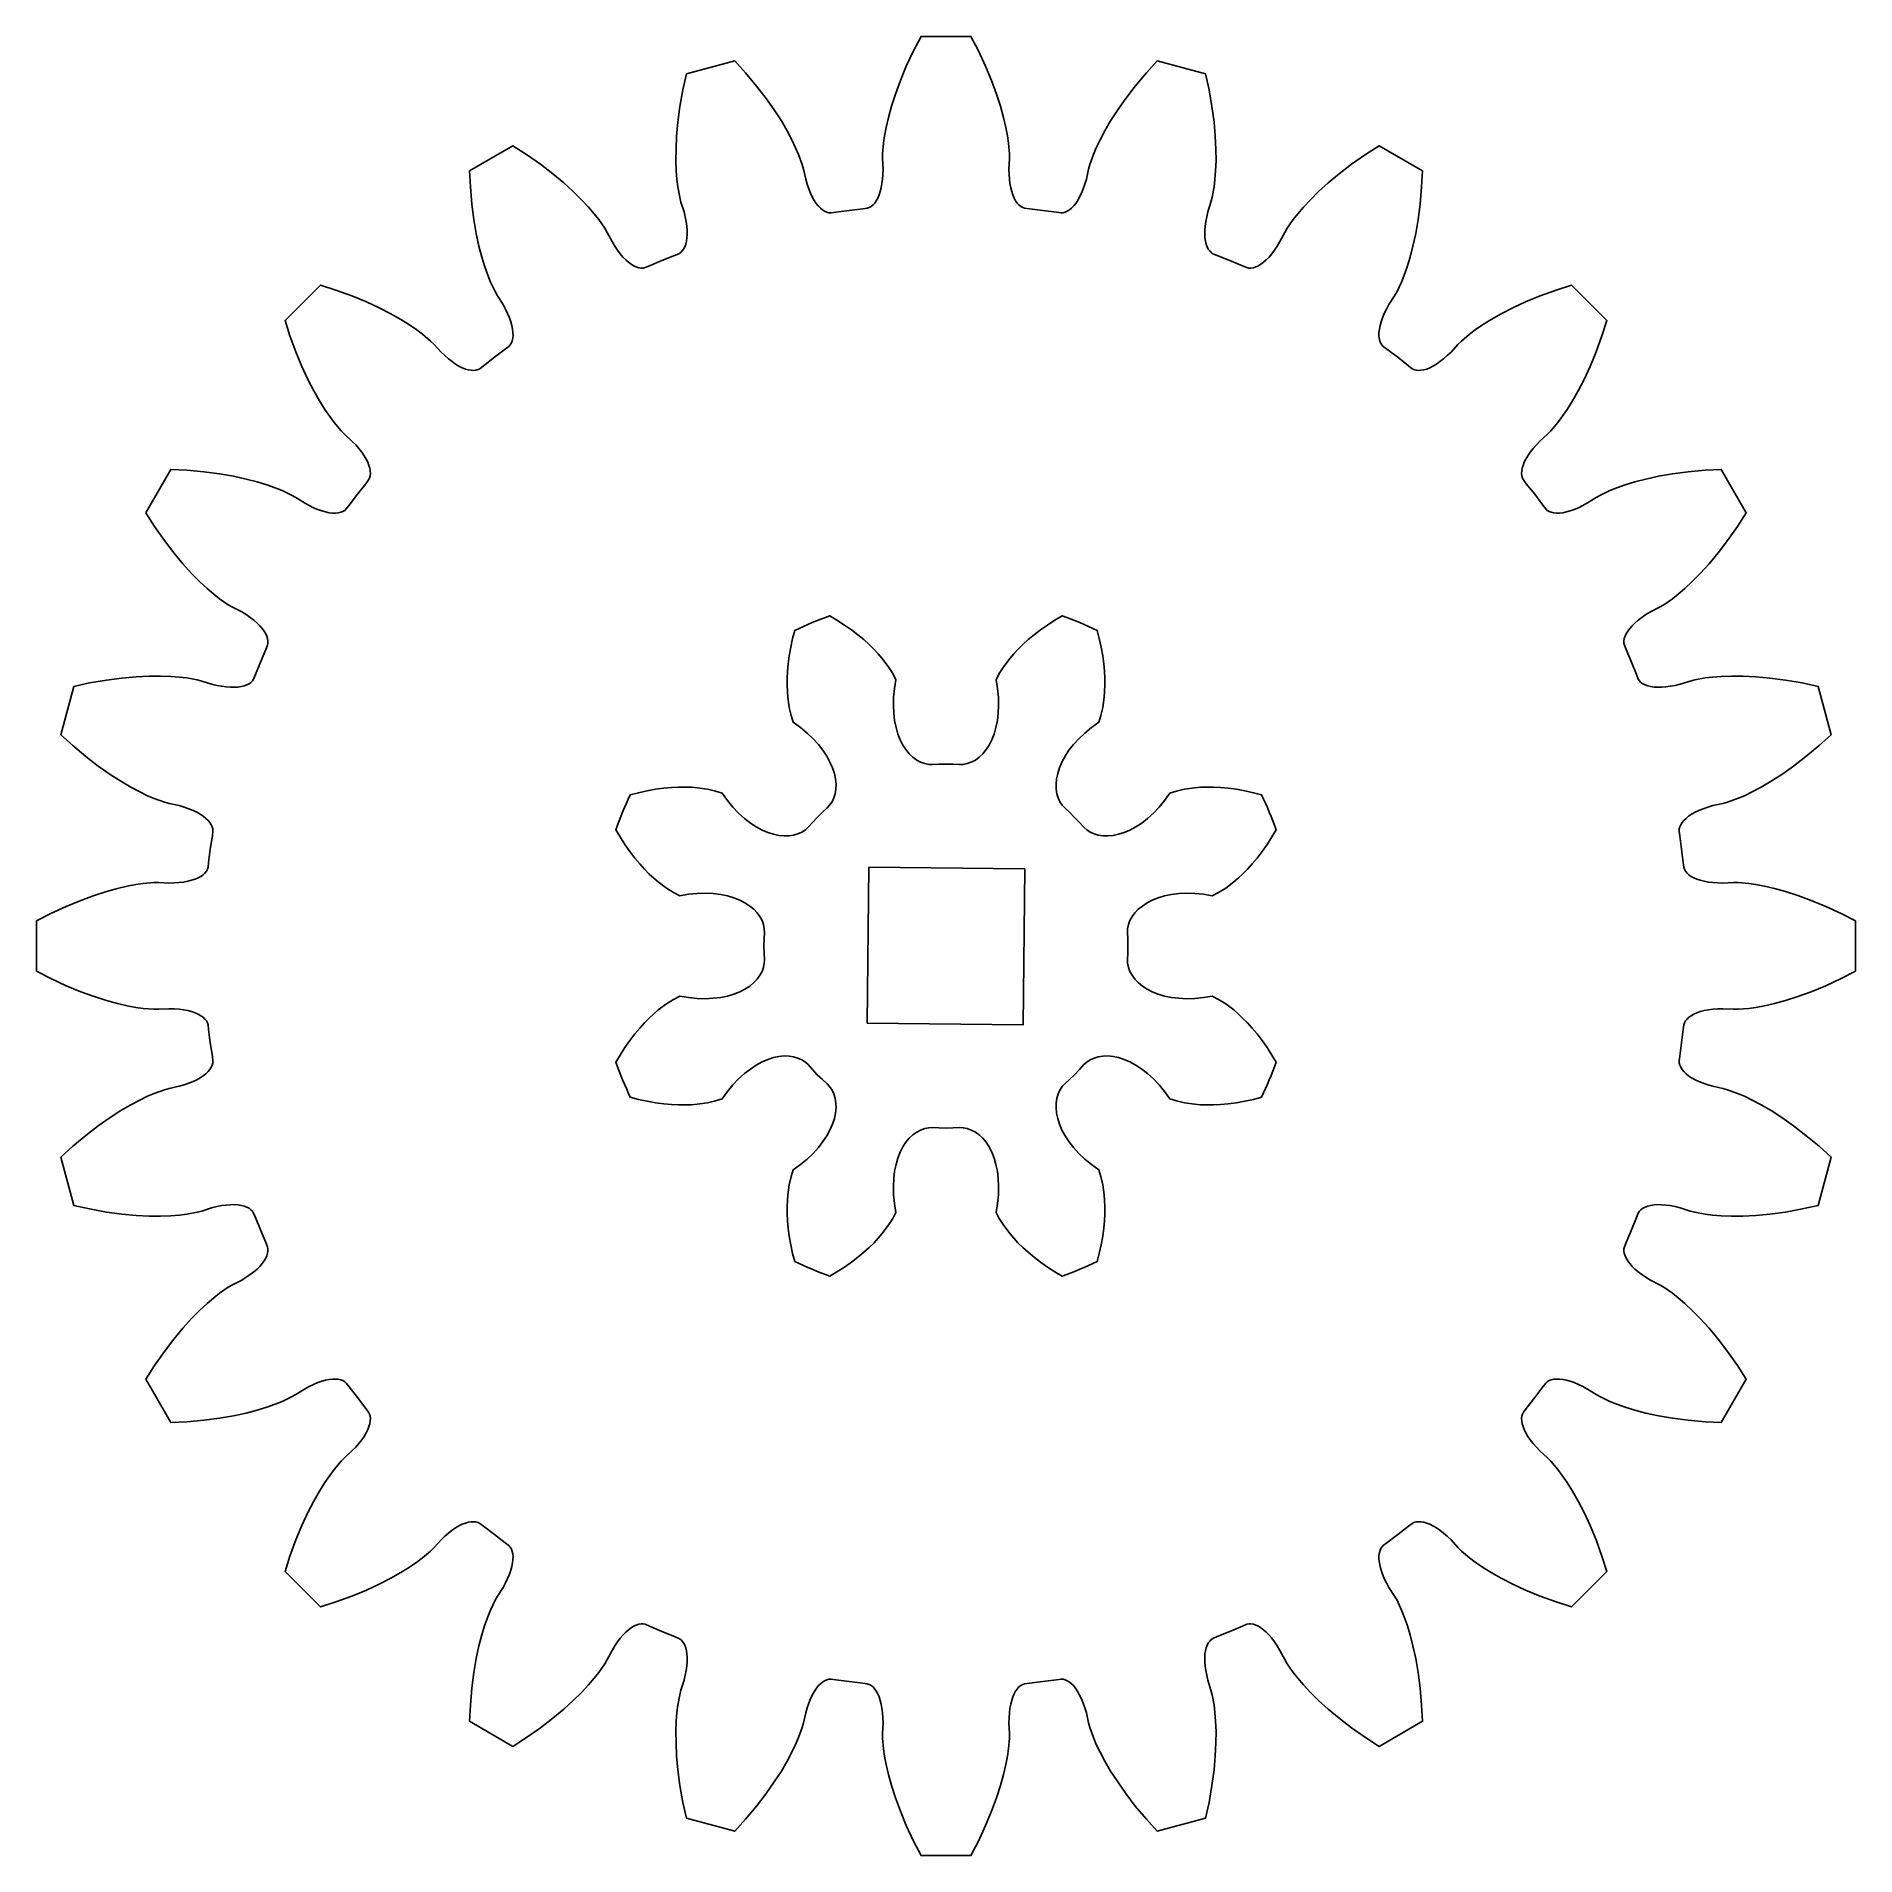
# Model space of a CAD drawing. Extents: x -51 to 57, y 3 to 111.
import ezdxf

# ---------------------------------------------------------------- set-up
doc = ezdxf.new("R2010")
doc.units = 0
doc.header["$MEASUREMENT"] = 0
doc.layers.get('0').update_dxf_attribs({"linetype": 'CONTINUOUS'})
doc.layers.add('layer0', color=7, linetype='CONTINUOUS')

msp = doc.modelspace()

# ---------------------------------------------------------------- linework, layer by layer
at = {"linetype": 'Continuous'}
msp.add_lwpolyline([(-1.52, 52.39), (7.78, 52.28), (7.88, 61.58), (-1.42, 61.69)], close=True, dxfattribs=at)
at = {"layer": 'layer0'}
msp.add_lwpolyline([(55.97, 69.59), (55.2, 72.47), (54.25, 72.68), (53.25, 72.85), (52.32, 72.97), (51.48, 73.05), (50.71, 73.09), (50.03, 73.09), (49.42, 73.07), (48.9, 73.03), (48.46, 72.98), (47.84, 72.87), (47.56, 72.79), (46.97, 72.61), (46.67, 72.53), (46.38, 72.48), (46.11, 72.44), (45.86, 72.42), (45.63, 72.42), (45.41, 72.43), (45.21, 72.46), (45.04, 72.5), (44.88, 72.56), (44.75, 72.63), (44.63, 72.71), (44.54, 72.81), (44.47, 72.91), (44.37, 73.17), (44.06, 73.92), (43.75, 74.67), (43.64, 74.93), (43.61, 75.05), (43.61, 75.18), (43.63, 75.32), (43.68, 75.46), (43.75, 75.61), (43.84, 75.77), (43.96, 75.93), (44.1, 76.09), (44.27, 76.25), (44.46, 76.42), (44.68, 76.58), (44.92, 76.75), (45.19, 76.91), (45.73, 77.19), (45.99, 77.34), (46.51, 77.7), (46.85, 77.97), (47.25, 78.31), (47.69, 78.72), (48.17, 79.21), (48.69, 79.78), (49.24, 80.43), (49.8, 81.17), (50.39, 82.01), (50.91, 82.82), (49.42, 85.41), (48.45, 85.36), (47.44, 85.27), (46.51, 85.15), (45.68, 85), (44.92, 84.84), (44.26, 84.67), (43.68, 84.49), (43.19, 84.32), (42.78, 84.16), (42.21, 83.88), (41.95, 83.74), (41.44, 83.41), (41.16, 83.26), (40.9, 83.13), (40.65, 83.02), (40.41, 82.94), (40.19, 82.88), (39.97, 82.83), (39.78, 82.81), (39.6, 82.81), (39.43, 82.82), (39.28, 82.86), (39.15, 82.91), (39.04, 82.97), (38.95, 83.06), (38.78, 83.28), (38.29, 83.93), (37.79, 84.56), (37.62, 84.79), (37.56, 84.9), (37.53, 85.02), (37.51, 85.16), (37.52, 85.32), (37.55, 85.48), (37.6, 85.65), (37.67, 85.84), (37.77, 86.03), (37.89, 86.23), (38.03, 86.44), (38.2, 86.66), (38.39, 86.88), (38.6, 87.1), (39.06, 87.52), (39.26, 87.72), (39.67, 88.21), (39.93, 88.56), (40.23, 88.99), (40.55, 89.5), (40.89, 90.1), (41.24, 90.78), (41.6, 91.55), (41.95, 92.42), (42.3, 93.37), (42.6, 94.29), (40.49, 96.41), (39.57, 96.11), (38.61, 95.76), (37.75, 95.41), (36.98, 95.05), (36.29, 94.7), (35.7, 94.36), (35.18, 94.04), (34.75, 93.74), (34.4, 93.48), (33.92, 93.07), (33.71, 92.86), (33.3, 92.41), (33.07, 92.2), (32.85, 92), (32.63, 91.84), (32.43, 91.69), (32.22, 91.57), (32.03, 91.48), (31.85, 91.4), (31.67, 91.35), (31.51, 91.33), (31.36, 91.32), (31.22, 91.33), (31.09, 91.37), (30.98, 91.42), (30.76, 91.6), (30.12, 92.1), (29.47, 92.58), (29.25, 92.75), (29.17, 92.85), (29.1, 92.96), (29.05, 93.09), (29.02, 93.24), (29, 93.4), (29, 93.58), (29.03, 93.78), (29.07, 93.99), (29.13, 94.22), (29.22, 94.46), (29.32, 94.71), (29.45, 94.97), (29.6, 95.25), (29.93, 95.76), (30.08, 96.02), (30.35, 96.59), (30.51, 97), (30.68, 97.49), (30.86, 98.07), (31.03, 98.73), (31.2, 99.48), (31.34, 100.32), (31.46, 101.24), (31.55, 102.26), (31.6, 103.22), (29.01, 104.72), (28.2, 104.2), (27.37, 103.61), (26.62, 103.04), (25.97, 102.5), (25.4, 101.98), (24.92, 101.5), (24.5, 101.06), (24.16, 100.66), (23.89, 100.32), (23.53, 99.8), (23.38, 99.54), (23.1, 99), (22.94, 98.73), (22.78, 98.49), (22.61, 98.27), (22.45, 98.08), (22.28, 97.91), (22.12, 97.77), (21.96, 97.65), (21.81, 97.56), (21.65, 97.49), (21.51, 97.44), (21.37, 97.42), (21.24, 97.42), (21.12, 97.45), (20.86, 97.56), (20.11, 97.87), (19.36, 98.18), (19.1, 98.28), (19, 98.35), (18.91, 98.44), (18.82, 98.55), (18.75, 98.69), (18.7, 98.85), (18.65, 99.02), (18.62, 99.22), (18.61, 99.43), (18.61, 99.67), (18.63, 99.92), (18.67, 100.19), (18.73, 100.48), (18.8, 100.78), (18.98, 101.36), (19.06, 101.65), (19.17, 102.27), (19.22, 102.71), (19.26, 103.22), (19.29, 103.83), (19.28, 104.52), (19.24, 105.29), (19.17, 106.13), (19.04, 107.06), (18.87, 108.06), (18.66, 109), (15.78, 109.78), (15.13, 109.06), (14.47, 108.28), (13.91, 107.54), (13.42, 106.85), (13, 106.2), (12.65, 105.61), (12.37, 105.07), (12.14, 104.6), (11.97, 104.2), (11.76, 103.6), (11.68, 103.32), (11.55, 102.72), (11.46, 102.42), (11.37, 102.15), (11.26, 101.89), (11.15, 101.67), (11.04, 101.46), (10.92, 101.28), (10.8, 101.13), (10.67, 101), (10.54, 100.89), (10.41, 100.81), (10.29, 100.75), (10.16, 100.72), (10.04, 100.71), (9.76, 100.75), (8.96, 100.86), (8.15, 100.96), (7.87, 101), (7.76, 101.04), (7.64, 101.1), (7.53, 101.19), (7.43, 101.3), (7.33, 101.44), (7.25, 101.59), (7.17, 101.78), (7.1, 101.98), (7.04, 102.21), (6.99, 102.46), (6.96, 102.73), (6.94, 103.02), (6.93, 103.33), (6.96, 103.94), (6.96, 104.24), (6.91, 104.87), (6.84, 105.3), (6.75, 105.81), (6.61, 106.41), (6.43, 107.07), (6.2, 107.8), (5.9, 108.6), (5.54, 109.46), (5.11, 110.38), (4.67, 111.24), (1.69, 111.24), (1.24, 110.38), (0.81, 109.46), (0.46, 108.6), (0.16, 107.8), (-0.07, 107.07), (-0.25, 106.41), (-0.39, 105.81), (-0.49, 105.3), (-0.55, 104.87), (-0.6, 104.24), (-0.6, 103.94), (-0.57, 103.33), (-0.58, 103.02), (-0.6, 102.73), (-0.64, 102.46), (-0.68, 102.21), (-0.74, 101.98), (-0.81, 101.78), (-0.89, 101.59), (-0.98, 101.44), (-1.07, 101.3), (-1.17, 101.19), (-1.28, 101.1), (-1.4, 101.04), (-1.52, 101), (-1.79, 100.96), (-2.6, 100.86), (-3.4, 100.75), (-3.68, 100.71), (-3.8, 100.72), (-3.93, 100.75), (-4.06, 100.81), (-4.18, 100.89), (-4.31, 101), (-4.44, 101.13), (-4.56, 101.28), (-4.68, 101.46), (-4.8, 101.67), (-4.9, 101.89), (-5.01, 102.15), (-5.1, 102.42), (-5.19, 102.72), (-5.32, 103.32), (-5.4, 103.6), (-5.61, 104.2), (-5.79, 104.6), (-6.01, 105.07), (-6.3, 105.61), (-6.64, 106.2), (-7.06, 106.85), (-7.55, 107.54), (-8.12, 108.28), (-8.77, 109.06), (-9.42, 109.78), (-12.3, 109), (-12.51, 108.06), (-12.69, 107.06), (-12.81, 106.13), (-12.89, 105.29), (-12.92, 104.52), (-12.93, 103.83), (-12.91, 103.22), (-12.87, 102.71), (-12.81, 102.27), (-12.7, 101.65), (-12.63, 101.36), (-12.44, 100.78), (-12.37, 100.48), (-12.31, 100.19), (-12.27, 99.92), (-12.25, 99.67), (-12.25, 99.43), (-12.27, 99.22), (-12.29, 99.02), (-12.34, 98.85), (-12.4, 98.69), (-12.47, 98.55), (-12.55, 98.44), (-12.64, 98.35), (-12.75, 98.28), (-13.01, 98.18), (-13.76, 97.87), (-14.5, 97.56), (-14.76, 97.45), (-14.88, 97.42), (-15.01, 97.42), (-15.15, 97.44), (-15.3, 97.49), (-15.45, 97.56), (-15.6, 97.65), (-15.76, 97.77), (-15.92, 97.91), (-16.09, 98.08), (-16.25, 98.27), (-16.42, 98.49), (-16.58, 98.73), (-16.74, 99), (-17.03, 99.54), (-17.17, 99.8), (-17.53, 100.32), (-17.8, 100.66), (-18.14, 101.06), (-18.56, 101.5), (-19.05, 101.98), (-19.61, 102.5), (-20.27, 103.04), (-21.01, 103.61), (-21.84, 104.2), (-22.65, 104.72), (-25.24, 103.22), (-25.19, 102.26), (-25.1, 101.24), (-24.98, 100.32), (-24.84, 99.48), (-24.68, 98.73), (-24.5, 98.07), (-24.32, 97.49), (-24.15, 97), (-23.99, 96.59), (-23.72, 96.02), (-23.57, 95.76), (-23.24, 95.25), (-23.09, 94.97), (-22.97, 94.71), (-22.86, 94.46), (-22.78, 94.22), (-22.71, 93.99), (-22.67, 93.78), (-22.65, 93.58), (-22.64, 93.4), (-22.66, 93.24), (-22.69, 93.09), (-22.74, 92.96), (-22.81, 92.85), (-22.89, 92.75), (-23.11, 92.58), (-23.76, 92.1), (-24.4, 91.6), (-24.62, 91.42), (-24.73, 91.37), (-24.86, 91.33), (-25, 91.32), (-25.15, 91.33), (-25.31, 91.35), (-25.49, 91.4), (-25.67, 91.48), (-25.87, 91.57), (-26.07, 91.69), (-26.28, 91.84), (-26.49, 92), (-26.71, 92.2), (-26.94, 92.41), (-27.35, 92.86), (-27.56, 93.07), (-28.04, 93.48), (-28.39, 93.74), (-28.82, 94.04), (-29.34, 94.36), (-29.93, 94.7), (-30.62, 95.05), (-31.39, 95.41), (-32.25, 95.76), (-33.21, 96.11), (-34.13, 96.41), (-36.24, 94.29), (-35.95, 93.37), (-35.6, 92.42), (-35.24, 91.55), (-34.88, 90.78), (-34.53, 90.1), (-34.19, 89.5), (-33.87, 88.99), (-33.58, 88.56), (-33.31, 88.21), (-32.9, 87.72), (-32.7, 87.52), (-32.25, 87.1), (-32.03, 86.88), (-31.84, 86.66), (-31.67, 86.44), (-31.53, 86.23), (-31.41, 86.03), (-31.31, 85.84), (-31.24, 85.65), (-31.19, 85.48), (-31.16, 85.32), (-31.15, 85.16), (-31.17, 85.02), (-31.2, 84.9), (-31.26, 84.79), (-31.43, 84.56), (-31.93, 83.93), (-32.42, 83.28), (-32.59, 83.06), (-32.68, 82.97), (-32.79, 82.91), (-32.92, 82.86), (-33.07, 82.82), (-33.24, 82.81), (-33.42, 82.81), (-33.62, 82.83), (-33.83, 82.88), (-34.05, 82.94), (-34.29, 83.02), (-34.54, 83.13), (-34.81, 83.26), (-35.08, 83.41), (-35.6, 83.74), (-35.85, 83.88), (-36.42, 84.16), (-36.83, 84.32), (-37.32, 84.49), (-37.9, 84.67), (-38.57, 84.84), (-39.32, 85), (-40.15, 85.15), (-41.08, 85.27), (-42.09, 85.36), (-43.06, 85.41), (-44.55, 82.82), (-44.03, 82.01), (-43.44, 81.17), (-42.88, 80.43), (-42.33, 79.78), (-41.82, 79.21), (-41.34, 78.72), (-40.89, 78.31), (-40.5, 77.97), (-40.15, 77.7), (-39.63, 77.34), (-39.38, 77.19), (-38.83, 76.91), (-38.57, 76.75), (-38.32, 76.58), (-38.11, 76.42), (-37.91, 76.25), (-37.75, 76.09), (-37.6, 75.93), (-37.49, 75.77), (-37.39, 75.61), (-37.32, 75.46), (-37.28, 75.32), (-37.26, 75.18), (-37.26, 75.05), (-37.28, 74.93), (-37.39, 74.67), (-37.71, 73.92), (-38.01, 73.17), (-38.12, 72.91), (-38.18, 72.81), (-38.28, 72.71), (-38.39, 72.63), (-38.52, 72.56), (-38.68, 72.5), (-38.86, 72.46), (-39.05, 72.43), (-39.27, 72.42), (-39.5, 72.42), (-39.75, 72.44), (-40.02, 72.48), (-40.31, 72.53), (-40.62, 72.61), (-41.2, 72.79), (-41.48, 72.87), (-42.11, 72.98), (-42.54, 73.03), (-43.06, 73.07), (-43.67, 73.09), (-44.35, 73.09), (-45.12, 73.05), (-45.97, 72.97), (-46.89, 72.85), (-47.9, 72.68), (-48.84, 72.47), (-49.61, 69.59), (-48.9, 68.94), (-48.12, 68.28), (-47.38, 67.71), (-46.68, 67.22), (-46.04, 66.81), (-45.44, 66.46), (-44.91, 66.18), (-44.44, 65.95), (-44.04, 65.78), (-43.44, 65.56), (-43.16, 65.49), (-42.56, 65.36), (-42.26, 65.27), (-41.98, 65.17), (-41.73, 65.07), (-41.5, 64.96), (-41.3, 64.85), (-41.12, 64.73), (-40.96, 64.6), (-40.83, 64.48), (-40.72, 64.35), (-40.64, 64.22), (-40.59, 64.09), (-40.55, 63.97), (-40.55, 63.84), (-40.58, 63.56), (-40.7, 62.76), (-40.8, 61.96), (-40.83, 61.68), (-40.87, 61.56), (-40.93, 61.45), (-41.02, 61.34), (-41.13, 61.24), (-41.27, 61.14), (-41.43, 61.05), (-41.61, 60.97), (-41.82, 60.91), (-42.04, 60.85), (-42.29, 60.8), (-42.56, 60.77), (-42.85, 60.75), (-43.17, 60.74), (-43.78, 60.77), (-44.07, 60.77), (-44.7, 60.71), (-45.14, 60.65), (-45.65, 60.56), (-46.24, 60.42), (-46.9, 60.24), (-47.63, 60), (-48.43, 59.71), (-49.29, 59.35), (-50.22, 58.92), (-51.07, 58.48), (-51.07, 55.49), (-50.22, 55.05), (-49.29, 54.62), (-48.43, 54.26), (-47.63, 53.97), (-46.9, 53.74), (-46.24, 53.55), (-45.65, 53.42), (-45.14, 53.32), (-44.7, 53.26), (-44.07, 53.21), (-43.78, 53.21), (-43.17, 53.23), (-42.85, 53.23), (-42.56, 53.21), (-42.29, 53.17), (-42.04, 53.13), (-41.82, 53.07), (-41.61, 53), (-41.43, 52.92), (-41.27, 52.83), (-41.13, 52.74), (-41.02, 52.63), (-40.93, 52.52), (-40.87, 52.41), (-40.83, 52.29), (-40.8, 52.01), (-40.7, 51.21), (-40.58, 50.41), (-40.55, 50.13), (-40.55, 50.01), (-40.59, 49.88), (-40.64, 49.75), (-40.72, 49.62), (-40.83, 49.5), (-40.96, 49.37), (-41.12, 49.25), (-41.3, 49.13), (-41.5, 49.01), (-41.73, 48.9), (-41.98, 48.8), (-42.26, 48.7), (-42.56, 48.62), (-43.16, 48.48), (-43.44, 48.41), (-44.04, 48.19), (-44.44, 48.02), (-44.91, 47.8), (-45.44, 47.51), (-46.04, 47.17), (-46.68, 46.75), (-47.38, 46.26), (-48.12, 45.69), (-48.9, 45.04), (-49.61, 44.39), (-48.84, 41.5), (-47.9, 41.3), (-46.89, 41.12), (-45.97, 41), (-45.12, 40.92), (-44.35, 40.88), (-43.67, 40.88), (-43.06, 40.9), (-42.54, 40.94), (-42.11, 40.99), (-41.48, 41.11), (-41.2, 41.18), (-40.62, 41.37), (-40.31, 41.44), (-40.02, 41.5), (-39.75, 41.53), (-39.5, 41.55), (-39.27, 41.56), (-39.05, 41.54), (-38.86, 41.51), (-38.68, 41.47), (-38.52, 41.41), (-38.39, 41.34), (-38.28, 41.26), (-38.18, 41.17), (-38.12, 41.06), (-38.01, 40.8), (-37.71, 40.05), (-37.39, 39.31), (-37.28, 39.05), (-37.26, 38.92), (-37.26, 38.79), (-37.28, 38.66), (-37.32, 38.51), (-37.39, 38.36), (-37.49, 38.2), (-37.6, 38.05), (-37.75, 37.88), (-37.91, 37.72), (-38.11, 37.55), (-38.32, 37.39), (-38.57, 37.23), (-38.83, 37.06), (-39.38, 36.78), (-39.63, 36.63), (-40.15, 36.27), (-40.5, 36), (-40.89, 35.66), (-41.34, 35.25), (-41.82, 34.76), (-42.33, 34.19), (-42.88, 33.54), (-43.44, 32.8), (-44.03, 31.96), (-44.55, 31.15), (-43.06, 28.57), (-42.09, 28.61), (-41.08, 28.7), (-40.15, 28.82), (-39.32, 28.97), (-38.57, 29.13), (-37.9, 29.3), (-37.32, 29.48), (-36.83, 29.66), (-36.42, 29.82), (-35.85, 30.09), (-35.6, 30.23), (-35.08, 30.56), (-34.81, 30.71), (-34.54, 30.84), (-34.29, 30.95), (-34.05, 31.03), (-33.83, 31.1), (-33.62, 31.14), (-33.42, 31.16), (-33.24, 31.16), (-33.07, 31.15), (-32.92, 31.12), (-32.79, 31.07), (-32.68, 31), (-32.59, 30.92), (-32.42, 30.69), (-31.93, 30.05), (-31.43, 29.41), (-31.26, 29.19), (-31.2, 29.07), (-31.17, 28.95), (-31.15, 28.81), (-31.16, 28.66), (-31.19, 28.49), (-31.24, 28.32), (-31.31, 28.14), (-31.41, 27.94), (-31.53, 27.74), (-31.67, 27.53), (-31.84, 27.32), (-32.03, 27.09), (-32.25, 26.87), (-32.7, 26.46), (-32.9, 26.25), (-33.31, 25.76), (-33.58, 25.41), (-33.87, 24.99), (-34.19, 24.47), (-34.53, 23.87), (-34.88, 23.19), (-35.24, 22.42), (-35.6, 21.56), (-35.95, 20.6), (-36.24, 19.68), (-34.13, 17.57), (-33.21, 17.86), (-32.25, 18.21), (-31.39, 18.57), (-30.62, 18.92), (-29.93, 19.28), (-29.34, 19.61), (-28.82, 19.94), (-28.39, 20.23), (-28.04, 20.49), (-27.56, 20.9), (-27.35, 21.11), (-26.94, 21.56), (-26.71, 21.78), (-26.49, 21.97), (-26.28, 22.14), (-26.07, 22.28), (-25.87, 22.4), (-25.67, 22.5), (-25.49, 22.57), (-25.31, 22.62), (-25.15, 22.65), (-25, 22.65), (-24.86, 22.64), (-24.73, 22.6), (-24.62, 22.55), (-24.4, 22.38), (-23.76, 21.88), (-23.11, 21.39), (-22.89, 21.22), (-22.81, 21.13), (-22.74, 21.01), (-22.69, 20.88), (-22.66, 20.74), (-22.64, 20.57), (-22.65, 20.39), (-22.67, 20.19), (-22.71, 19.98), (-22.78, 19.75), (-22.86, 19.52), (-22.97, 19.26), (-23.09, 19), (-23.24, 18.73), (-23.57, 18.21), (-23.72, 17.96), (-23.99, 17.38), (-24.15, 16.98), (-24.32, 16.49), (-24.5, 15.9), (-24.68, 15.24), (-24.84, 14.49), (-24.98, 13.65), (-25.1, 12.73), (-25.19, 11.71), (-25.24, 10.75), (-22.65, 9.25), (-21.84, 9.78), (-21.01, 10.36), (-20.27, 10.93), (-19.61, 11.47), (-19.05, 11.99), (-18.56, 12.47), (-18.14, 12.92), (-17.8, 13.31), (-17.53, 13.66), (-17.17, 14.18), (-17.03, 14.43), (-16.74, 14.97), (-16.58, 15.24), (-16.42, 15.48), (-16.25, 15.7), (-16.09, 15.89), (-15.92, 16.06), (-15.76, 16.2), (-15.6, 16.32), (-15.45, 16.42), (-15.3, 16.48), (-15.15, 16.53), (-15.01, 16.55), (-14.88, 16.55), (-14.76, 16.53), (-14.5, 16.42), (-13.76, 16.1), (-13.01, 15.8), (-12.75, 15.69), (-12.64, 15.62), (-12.55, 15.53), (-12.47, 15.42), (-12.4, 15.28), (-12.34, 15.13), (-12.29, 14.95), (-12.27, 14.76), (-12.25, 14.54), (-12.25, 14.31), (-12.27, 14.05), (-12.31, 13.78), (-12.37, 13.5), (-12.44, 13.19), (-12.63, 12.61), (-12.7, 12.32), (-12.81, 11.7), (-12.87, 11.27), (-12.91, 10.75), (-12.93, 10.14), (-12.92, 9.45), (-12.89, 8.69), (-12.81, 7.84), (-12.69, 6.92), (-12.51, 5.91), (-12.3, 4.97), (-9.42, 4.19), (-8.77, 4.91), (-8.12, 5.69), (-7.55, 6.43), (-7.06, 7.13), (-6.64, 7.77), (-6.3, 8.36), (-6.01, 8.9), (-5.79, 9.37), (-5.61, 9.77), (-5.4, 10.37), (-5.32, 10.65), (-5.19, 11.25), (-5.1, 11.55), (-5.01, 11.83), (-4.9, 12.08), (-4.8, 12.31), (-4.68, 12.51), (-4.56, 12.69), (-4.44, 12.85), (-4.31, 12.98), (-4.18, 13.08), (-4.06, 13.16), (-3.93, 13.22), (-3.8, 13.25), (-3.68, 13.26), (-3.4, 13.22), (-2.6, 13.11), (-1.79, 13.01), (-1.52, 12.98), (-1.4, 12.94), (-1.28, 12.87), (-1.17, 12.79), (-1.07, 12.67), (-0.98, 12.54), (-0.89, 12.38), (-0.81, 12.2), (-0.74, 11.99), (-0.68, 11.77), (-0.64, 11.52), (-0.6, 11.25), (-0.58, 10.95), (-0.57, 10.64), (-0.6, 10.03), (-0.6, 9.74), (-0.55, 9.1), (-0.49, 8.67), (-0.39, 8.16), (-0.25, 7.57), (-0.07, 6.91), (0.16, 6.17), (0.46, 5.38), (0.81, 4.52), (1.24, 3.59), (1.69, 2.73), (4.67, 2.73), (5.11, 3.59), (5.54, 4.52), (5.9, 5.38), (6.2, 6.17), (6.43, 6.91), (6.61, 7.57), (6.75, 8.16), (6.84, 8.67), (6.91, 9.1), (6.96, 9.74), (6.96, 10.03), (6.93, 10.64), (6.94, 10.95), (6.96, 11.25), (6.99, 11.52), (7.04, 11.77), (7.1, 11.99), (7.17, 12.2), (7.25, 12.38), (7.33, 12.54), (7.43, 12.67), (7.53, 12.79), (7.64, 12.87), (7.76, 12.94), (7.87, 12.98), (8.15, 13.01), (8.96, 13.11), (9.76, 13.22), (10.04, 13.26), (10.16, 13.25), (10.29, 13.22), (10.41, 13.16), (10.54, 13.08), (10.67, 12.98), (10.8, 12.85), (10.92, 12.69), (11.04, 12.51), (11.15, 12.31), (11.26, 12.08), (11.37, 11.83), (11.46, 11.55), (11.55, 11.25), (11.68, 10.65), (11.76, 10.37), (11.97, 9.77), (12.14, 9.37), (12.37, 8.9), (12.65, 8.36), (13, 7.77), (13.42, 7.13), (13.91, 6.43), (14.47, 5.69), (15.13, 4.91), (15.78, 4.19), (18.66, 4.97), (18.87, 5.91), (19.04, 6.92), (19.17, 7.84), (19.24, 8.69), (19.28, 9.45), (19.29, 10.14), (19.26, 10.75), (19.22, 11.27), (19.17, 11.7), (19.06, 12.32), (18.98, 12.61), (18.8, 13.19), (18.73, 13.5), (18.67, 13.78), (18.63, 14.05), (18.61, 14.31), (18.61, 14.54), (18.62, 14.76), (18.65, 14.95), (18.7, 15.13), (18.75, 15.28), (18.82, 15.42), (18.91, 15.53), (19, 15.62), (19.1, 15.69), (19.36, 15.8), (20.11, 16.1), (20.86, 16.42), (21.12, 16.53), (21.24, 16.55), (21.37, 16.55), (21.51, 16.53), (21.65, 16.48), (21.81, 16.42), (21.96, 16.32), (22.12, 16.2), (22.28, 16.06), (22.45, 15.89), (22.61, 15.7), (22.78, 15.48), (22.94, 15.24), (23.1, 14.97), (23.38, 14.43), (23.53, 14.18), (23.89, 13.66), (24.16, 13.31), (24.5, 12.92), (24.92, 12.47), (25.4, 11.99), (25.97, 11.47), (26.62, 10.93), (27.37, 10.36), (28.2, 9.78), (29.01, 9.25), (31.6, 10.75), (31.55, 11.71), (31.46, 12.73), (31.34, 13.65), (31.2, 14.49), (31.03, 15.24), (30.86, 15.9), (30.68, 16.49), (30.51, 16.98), (30.35, 17.38), (30.08, 17.96), (29.93, 18.21), (29.6, 18.73), (29.45, 19), (29.32, 19.26), (29.22, 19.52), (29.13, 19.75), (29.07, 19.98), (29.03, 20.19), (29, 20.39), (29, 20.57), (29.02, 20.74), (29.05, 20.88), (29.1, 21.01), (29.17, 21.13), (29.25, 21.22), (29.47, 21.39), (30.12, 21.88), (30.76, 22.38), (30.98, 22.55), (31.09, 22.6), (31.22, 22.64), (31.36, 22.65), (31.51, 22.65), (31.67, 22.62), (31.85, 22.57), (32.03, 22.5), (32.22, 22.4), (32.43, 22.28), (32.63, 22.14), (32.85, 21.97), (33.07, 21.78), (33.3, 21.56), (33.71, 21.11), (33.92, 20.9), (34.4, 20.49), (34.75, 20.23), (35.18, 19.94), (35.7, 19.61), (36.29, 19.28), (36.98, 18.92), (37.75, 18.57), (38.61, 18.21), (39.57, 17.86), (40.49, 17.57), (42.6, 19.68), (42.3, 20.6), (41.95, 21.56), (41.6, 22.42), (41.24, 23.19), (40.89, 23.87), (40.55, 24.47), (40.23, 24.99), (39.93, 25.41), (39.67, 25.76), (39.26, 26.25), (39.06, 26.46), (38.6, 26.87), (38.39, 27.09), (38.2, 27.32), (38.03, 27.53), (37.89, 27.74), (37.77, 27.94), (37.67, 28.14), (37.6, 28.32), (37.55, 28.49), (37.52, 28.66), (37.51, 28.81), (37.53, 28.95), (37.56, 29.07), (37.62, 29.19), (37.79, 29.41), (38.29, 30.05), (38.78, 30.69), (38.95, 30.92), (39.04, 31), (39.15, 31.07), (39.28, 31.12), (39.43, 31.15), (39.6, 31.16), (39.78, 31.16), (39.97, 31.14), (40.19, 31.1), (40.41, 31.03), (40.65, 30.95), (40.9, 30.84), (41.16, 30.71), (41.44, 30.56), (41.95, 30.23), (42.21, 30.09), (42.78, 29.82), (43.19, 29.66), (43.68, 29.48), (44.26, 29.3), (44.92, 29.13), (45.68, 28.97), (46.51, 28.82), (47.44, 28.7), (48.45, 28.61), (49.42, 28.57), (50.91, 31.15), (50.39, 31.96), (49.8, 32.8), (49.24, 33.54), (48.69, 34.19), (48.17, 34.76), (47.69, 35.25), (47.25, 35.66), (46.85, 36), (46.51, 36.27), (45.99, 36.63), (45.73, 36.78), (45.19, 37.06), (44.92, 37.23), (44.68, 37.39), (44.46, 37.55), (44.27, 37.72), (44.1, 37.88), (43.96, 38.05), (43.84, 38.2), (43.75, 38.36), (43.68, 38.51), (43.63, 38.66), (43.61, 38.79), (43.61, 38.92), (43.64, 39.05), (43.75, 39.31), (44.06, 40.05), (44.37, 40.8), (44.47, 41.06), (44.54, 41.17), (44.63, 41.26), (44.75, 41.34), (44.88, 41.41), (45.04, 41.47), (45.21, 41.51), (45.41, 41.54), (45.63, 41.56), (45.86, 41.55), (46.11, 41.53), (46.38, 41.5), (46.67, 41.44), (46.97, 41.37), (47.56, 41.18), (47.84, 41.11), (48.46, 40.99), (48.9, 40.94), (49.42, 40.9), (50.03, 40.88), (50.71, 40.88), (51.48, 40.92), (52.32, 41), (53.25, 41.12), (54.25, 41.3), (55.2, 41.5), (55.97, 44.39), (55.26, 45.04), (54.47, 45.69), (53.73, 46.26), (53.04, 46.75), (52.39, 47.17), (51.8, 47.51), (51.26, 47.8), (50.8, 48.02), (50.39, 48.19), (49.8, 48.41), (49.51, 48.48), (48.92, 48.62), (48.62, 48.7), (48.34, 48.8), (48.09, 48.9), (47.86, 49.01), (47.65, 49.13), (47.47, 49.25), (47.32, 49.37), (47.19, 49.5), (47.08, 49.62), (47, 49.75), (46.94, 49.88), (46.91, 50.01), (46.9, 50.13), (46.94, 50.41), (47.05, 51.21), (47.15, 52.01), (47.19, 52.29), (47.23, 52.41), (47.29, 52.52), (47.38, 52.63), (47.49, 52.74), (47.63, 52.83), (47.79, 52.92), (47.97, 53), (48.17, 53.07), (48.4, 53.13), (48.65, 53.17), (48.92, 53.21), (49.21, 53.23), (49.52, 53.23), (50.14, 53.21), (50.43, 53.21), (51.06, 53.26), (51.49, 53.32), (52, 53.42), (52.6, 53.55), (53.26, 53.74), (53.99, 53.97), (54.79, 54.26), (55.65, 54.62), (56.57, 55.05), (57.43, 55.49), (57.43, 58.48), (56.57, 58.92), (55.65, 59.35), (54.79, 59.71), (53.99, 60), (53.26, 60.24), (52.6, 60.42), (52, 60.56), (51.49, 60.65), (51.06, 60.71), (50.43, 60.77), (50.14, 60.77), (49.52, 60.74), (49.21, 60.75), (48.92, 60.77), (48.65, 60.8), (48.4, 60.85), (48.17, 60.91), (47.97, 60.97), (47.79, 61.05), (47.63, 61.14), (47.49, 61.24), (47.38, 61.34), (47.29, 61.45), (47.23, 61.56), (47.19, 61.68), (47.15, 61.96), (47.05, 62.76), (46.94, 63.56), (46.9, 63.84), (46.91, 63.97), (46.94, 64.09), (47, 64.22), (47.08, 64.35), (47.19, 64.48), (47.32, 64.6), (47.47, 64.73), (47.65, 64.85), (47.86, 64.96), (48.09, 65.07), (48.34, 65.17), (48.62, 65.27), (48.92, 65.36), (49.51, 65.49), (49.8, 65.56), (50.39, 65.78), (50.8, 65.95), (51.26, 66.18), (51.8, 66.46), (52.39, 66.81), (53.04, 67.22), (53.73, 67.71), (54.47, 68.28), (55.26, 68.94)], close=True, dxfattribs=at)
msp.add_lwpolyline([(-5.84, 38.16, 0.02705), (-3.75, 37.3), (-3.33, 37.55), (-2.87, 37.84), (-2.46, 38.13), (-2.07, 38.43), (-1.72, 38.72), (-1.4, 39), (-1.11, 39.29), (-0.86, 39.56), (-0.64, 39.82), (-0.27, 40.31), (0, 40.73), (0.19, 41.1), (0.1, 41.63), (0.05, 42.14), (0.04, 42.64), (0.06, 43.11), (0.11, 43.55), (0.2, 43.96), (0.31, 44.34), (0.45, 44.69), (0.61, 45), (0.79, 45.28), (0.99, 45.52), (1.2, 45.72), (1.43, 45.89), (1.66, 46.01), (1.91, 46.1), (2.15, 46.15), (2.36, 46.16), (2.76, 46.14), (3.18, 46.13), (3.6, 46.14), (3.99, 46.16), (4.21, 46.15), (4.45, 46.1), (4.69, 46.01), (4.93, 45.89), (5.15, 45.72), (5.37, 45.52), (5.57, 45.28), (5.75, 45), (5.91, 44.69), (6.05, 44.34), (6.16, 43.96), (6.25, 43.55), (6.3, 43.11), (6.32, 42.64), (6.31, 42.14), (6.26, 41.63), (6.17, 41.1), (6.36, 40.73), (6.63, 40.31), (7, 39.82), (7.22, 39.56), (7.47, 39.29), (7.76, 39), (8.08, 38.72), (8.43, 38.43), (8.81, 38.13), (9.23, 37.84), (9.68, 37.55), (10.11, 37.3, 0.02705), (12.2, 38.16), (12.32, 38.64), (12.44, 39.17), (12.53, 39.67), (12.59, 40.15), (12.63, 40.6), (12.65, 41.03), (12.66, 41.44), (12.64, 41.81), (12.62, 42.15), (12.53, 42.75), (12.42, 43.24), (12.29, 43.64), (11.86, 43.95), (11.46, 44.28), (11.1, 44.62), (10.79, 44.97), (10.51, 45.32), (10.28, 45.67), (10.09, 46.01), (9.95, 46.36), (9.84, 46.69), (9.77, 47.02), (9.74, 47.33), (9.75, 47.62), (9.79, 47.9), (9.87, 48.16), (9.97, 48.39), (10.11, 48.6), (10.26, 48.76), (10.55, 49.02), (10.85, 49.31), (11.15, 49.62), (11.41, 49.91), (11.57, 50.05), (11.78, 50.19), (12.01, 50.3), (12.26, 50.38), (12.54, 50.42), (12.84, 50.43), (13.15, 50.4), (13.47, 50.33), (13.81, 50.22), (14.15, 50.07), (14.5, 49.88), (14.85, 49.65), (15.2, 49.38), (15.55, 49.06), (15.89, 48.7), (16.22, 48.3), (16.53, 47.87), (16.92, 47.75), (17.41, 47.63), (18.02, 47.55), (18.36, 47.52), (18.73, 47.51), (19.14, 47.51), (19.56, 47.53), (20.01, 47.57), (20.5, 47.64), (21, 47.73), (21.52, 47.84), (22, 47.97, 0.02705), (22.87, 50.05), (22.62, 50.48), (22.33, 50.93), (22.03, 51.35), (21.74, 51.74), (21.45, 52.09), (21.16, 52.4), (20.87, 52.69), (20.6, 52.95), (20.34, 53.17), (19.86, 53.54), (19.43, 53.8), (19.06, 53.99), (18.54, 53.91), (18.02, 53.86), (17.53, 53.84), (17.06, 53.87), (16.62, 53.92), (16.21, 54), (15.83, 54.12), (15.48, 54.26), (15.17, 54.42), (14.89, 54.6), (14.65, 54.8), (14.44, 55.01), (14.28, 55.24), (14.15, 55.47), (14.06, 55.71), (14.01, 55.96), (14, 56.17), (14.03, 56.56), (14.03, 56.99), (14.03, 57.41), (14, 57.8), (14.01, 58.02), (14.06, 58.26), (14.15, 58.5), (14.28, 58.74), (14.44, 58.96), (14.65, 59.18), (14.89, 59.37), (15.17, 59.56), (15.48, 59.72), (15.83, 59.86), (16.21, 59.97), (16.62, 60.05), (17.06, 60.11), (17.53, 60.13), (18.02, 60.12), (18.54, 60.07), (19.06, 59.98), (19.43, 60.17), (19.86, 60.44), (20.34, 60.81), (20.6, 61.03), (20.87, 61.28), (21.16, 61.57), (21.45, 61.89), (21.74, 62.23), (22.03, 62.62), (22.33, 63.04), (22.62, 63.49), (22.87, 63.92, 0.02705), (22, 66.01), (21.52, 66.13), (21, 66.25), (20.5, 66.34), (20.01, 66.4), (19.56, 66.44), (19.14, 66.46), (18.73, 66.46), (18.36, 66.45), (18.02, 66.42), (17.41, 66.34), (16.92, 66.23), (16.53, 66.1), (16.22, 65.67), (15.89, 65.27), (15.55, 64.91), (15.2, 64.59), (14.85, 64.32), (14.5, 64.09), (14.15, 63.9), (13.81, 63.75), (13.47, 63.65), (13.15, 63.58), (12.84, 63.55), (12.54, 63.55), (12.26, 63.6), (12.01, 63.67), (11.78, 63.78), (11.57, 63.92), (11.41, 64.07), (11.15, 64.36), (10.85, 64.66), (10.55, 64.96), (10.26, 65.22), (10.11, 65.38), (9.97, 65.58), (9.87, 65.82), (9.79, 66.07), (9.75, 66.35), (9.74, 66.64), (9.77, 66.95), (9.84, 67.28), (9.95, 67.62), (10.09, 67.96), (10.28, 68.31), (10.51, 68.66), (10.79, 69.01), (11.1, 69.35), (11.46, 69.69), (11.86, 70.02), (12.29, 70.33), (12.42, 70.73), (12.53, 71.22), (12.62, 71.82), (12.64, 72.16), (12.66, 72.54), (12.65, 72.94), (12.63, 73.37), (12.59, 73.82), (12.53, 74.3), (12.44, 74.81), (12.32, 75.33), (12.2, 75.81, 0.02705), (10.11, 76.68), (9.68, 76.42), (9.23, 76.13), (8.81, 75.84), (8.43, 75.55), (8.08, 75.26), (7.76, 74.97), (7.47, 74.68), (7.22, 74.41), (7, 74.15), (6.63, 73.66), (6.36, 73.24), (6.17, 72.87), (6.26, 72.35), (6.31, 71.83), (6.32, 71.33), (6.3, 70.87), (6.25, 70.43), (6.16, 70.01), (6.05, 69.63), (5.91, 69.29), (5.75, 68.97), (5.57, 68.7), (5.37, 68.45), (5.15, 68.25), (4.93, 68.08), (4.69, 67.96), (4.45, 67.87), (4.21, 67.82), (3.99, 67.81), (3.6, 67.83), (3.18, 67.84), (2.76, 67.83), (2.36, 67.81), (2.15, 67.82), (1.91, 67.87), (1.66, 67.96), (1.43, 68.08), (1.2, 68.25), (0.99, 68.45), (0.79, 68.7), (0.61, 68.97), (0.45, 69.29), (0.31, 69.63), (0.2, 70.01), (0.11, 70.43), (0.06, 70.87), (0.04, 71.33), (0.05, 71.83), (0.1, 72.35), (0.19, 72.87), (0, 73.24), (-0.27, 73.66), (-0.64, 74.15), (-0.86, 74.41), (-1.11, 74.68), (-1.4, 74.97), (-1.72, 75.26), (-2.07, 75.55), (-2.46, 75.84), (-2.87, 76.13), (-3.33, 76.42), (-3.75, 76.68, 0.02705), (-5.84, 75.81), (-5.97, 75.33), (-6.08, 74.81), (-6.17, 74.3), (-6.23, 73.82), (-6.27, 73.37), (-6.29, 72.94), (-6.3, 72.54), (-6.28, 72.16), (-6.26, 71.82), (-6.17, 71.22), (-6.06, 70.73), (-5.94, 70.33), (-5.5, 70.02), (-5.1, 69.69), (-4.74, 69.35), (-4.43, 69.01), (-4.16, 68.66), (-3.93, 68.31), (-3.74, 67.96), (-3.59, 67.62), (-3.48, 67.28), (-3.41, 66.95), (-3.38, 66.64), (-3.39, 66.35), (-3.43, 66.07), (-3.51, 65.82), (-3.62, 65.58), (-3.76, 65.38), (-3.9, 65.22), (-4.19, 64.96), (-4.5, 64.66), (-4.79, 64.36), (-5.05, 64.07), (-5.21, 63.92), (-5.42, 63.78), (-5.65, 63.67), (-5.91, 63.6), (-6.18, 63.55), (-6.48, 63.55), (-6.79, 63.58), (-7.11, 63.65), (-7.45, 63.75), (-7.79, 63.9), (-8.14, 64.09), (-8.49, 64.32), (-8.84, 64.59), (-9.19, 64.91), (-9.53, 65.27), (-9.86, 65.67), (-10.17, 66.1), (-10.56, 66.23), (-11.05, 66.34), (-11.66, 66.42), (-12, 66.45), (-12.37, 66.46), (-12.78, 66.46), (-13.2, 66.44), (-13.65, 66.4), (-14.14, 66.34), (-14.64, 66.25), (-15.17, 66.13), (-15.65, 66.01, 0.02705), (-16.51, 63.92), (-16.26, 63.49), (-15.97, 63.04), (-15.68, 62.62), (-15.38, 62.23), (-15.09, 61.89), (-14.8, 61.57), (-14.52, 61.28), (-14.24, 61.03), (-13.99, 60.81), (-13.5, 60.44), (-13.07, 60.17), (-12.7, 59.98), (-12.18, 60.07), (-11.66, 60.12), (-11.17, 60.13), (-10.7, 60.11), (-10.26, 60.05), (-9.85, 59.97), (-9.47, 59.86), (-9.12, 59.72), (-8.81, 59.56), (-8.53, 59.37), (-8.29, 59.18), (-8.09, 58.96), (-7.92, 58.74), (-7.79, 58.5), (-7.7, 58.26), (-7.66, 58.02), (-7.65, 57.8), (-7.67, 57.41), (-7.68, 56.99), (-7.67, 56.56), (-7.65, 56.17), (-7.66, 55.96), (-7.7, 55.71), (-7.79, 55.47), (-7.92, 55.24), (-8.09, 55.01), (-8.29, 54.8), (-8.53, 54.6), (-8.81, 54.42), (-9.12, 54.26), (-9.47, 54.12), (-9.85, 54), (-10.26, 53.92), (-10.7, 53.87), (-11.17, 53.84), (-11.66, 53.86), (-12.18, 53.91), (-12.7, 53.99), (-13.07, 53.8), (-13.5, 53.54), (-13.99, 53.17), (-14.24, 52.95), (-14.52, 52.69), (-14.8, 52.4), (-15.09, 52.09), (-15.38, 51.74), (-15.68, 51.35), (-15.97, 50.93), (-16.26, 50.48), (-16.51, 50.05, 0.02705), (-15.65, 47.97), (-15.17, 47.84), (-14.64, 47.73), (-14.14, 47.64), (-13.65, 47.57), (-13.2, 47.53), (-12.78, 47.51), (-12.37, 47.51), (-12, 47.52), (-11.66, 47.55), (-11.05, 47.63), (-10.56, 47.75), (-10.17, 47.87), (-9.86, 48.3), (-9.53, 48.7), (-9.19, 49.06), (-8.84, 49.38), (-8.49, 49.65), (-8.14, 49.88), (-7.79, 50.07), (-7.45, 50.22), (-7.11, 50.33), (-6.79, 50.4), (-6.48, 50.43), (-6.18, 50.42), (-5.91, 50.38), (-5.65, 50.3), (-5.42, 50.19), (-5.21, 50.05), (-5.05, 49.91), (-4.79, 49.62), (-4.5, 49.31), (-4.19, 49.02), (-3.9, 48.76), (-3.76, 48.6), (-3.62, 48.39), (-3.51, 48.16), (-3.43, 47.9), (-3.39, 47.62), (-3.38, 47.33), (-3.41, 47.02), (-3.48, 46.69), (-3.59, 46.36), (-3.74, 46.01), (-3.93, 45.67), (-4.16, 45.32), (-4.43, 44.97), (-4.74, 44.62), (-5.1, 44.28), (-5.5, 43.95), (-5.94, 43.64), (-6.06, 43.24), (-6.17, 42.75), (-6.26, 42.15), (-6.28, 41.81), (-6.3, 41.44), (-6.29, 41.03), (-6.27, 40.6), (-6.23, 40.15), (-6.17, 39.67), (-6.08, 39.17), (-5.97, 38.64)], format="xyb", close=True, dxfattribs=at)

doc.saveas('drawing.dxf')
